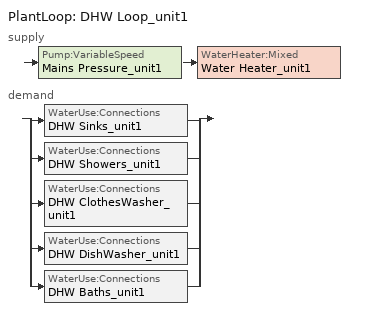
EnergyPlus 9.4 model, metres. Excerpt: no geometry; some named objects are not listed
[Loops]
PlantLoop 'DHW Loop_unit1'
 supply: Pump:VariableSpeed 'Mains Pressure_unit1' > WaterHeater:Mixed 'Water Heater_unit1'
 demand: split
  | WaterUse:Connections 'DHW Sinks_unit1'
  | WaterUse:Connections 'DHW Showers_unit1'
  | WaterUse:Connections 'DHW ClothesWasher_unit1'
  | WaterUse:Connections 'DHW DishWasher_unit1'
  | WaterUse:Connections 'DHW Baths_unit1'
[Shading:Overhang] Height above Window or Door {m}=0; Tilt Angle from Window/Door {deg}=90; Left extension from Window/Door Width {m}=0; Right extension from Window/Door Width {m}=0; Depth {m}=0.0152439
Name | Window or Door
Overhang_sdr_1.unit1 | Window_sdr_1.unit1
Overhang_sdr_2.unit1 | Window_sdr_2.unit1
[HVACTemplate:Thermostat]
thermostat_general: Heating Setpoint Schedule=myStartHeating; Cooling Setpoint Schedule=myStartCooling
[Sizing:Plant]
DHW Loop_unit1: Loop Type=Heating; Design Loop Exit Temperature {C}=48.8889; Loop Design Temperature Difference {deltaC}=5.55556; Sizing Option=NonCoincident; Zone Timesteps in Averaging Window=1
[Pump:VariableSpeed]
Mains Pressure_unit1: Design Maximum Flow Rate {m3/s}=autosize; Design Pump Head {Pa}=1; Design Power Consumption {W}=0; Motor Efficiency=1; Fraction of Motor Inefficiencies to Fluid Stream=0; Coefficient 1 of the Part Load Performance Curve=0; Coefficient 2 of the Part Load Performance Curve=1; Coefficient 3 of the Part Load Performance Curve=0; Coefficient 4 of the Part Load Performance Curve=0; Design Minimum Flow Rate {m3/s}=0; Pump Control Type=Intermittent
[WaterHeater:Mixed]
Water Heater_unit1: Tank Volume {m3}=0.196841; Setpoint Temperature Schedule=dhw_setpt; Deadband Temperature Difference {deltaC}=2; Maximum Temperature Limit {C}=50; Heater Control Type=Cycle; Heater Maximum Capacity {W}=autosize; Heater Minimum Capacity {W}=0; Heater Ignition Minimum Flow Rate {m3/s}=0; Heater Fuel Type=NaturalGas; Heater Thermal Efficiency=0.8; Ambient Temperature Indicator=Zone; Ambient Temperature Zone=living_unit1; Off Cycle Loss Coefficient to Ambient Temperature {W/K}=6.27714; Off Cycle Loss Fraction to Zone=1; On Cycle Loss Coefficient to Ambient Temperature {W/K}=6.27714; On Cycle Loss Fraction to Zone=1; Peak Use Flow Rate {m3/s}=0; Use Side Effectiveness=1; Source Side Effectiveness=1; Use Side Design Flow Rate {m3/s}=autosize; Source Side Design Flow Rate {m3/s}=0; Indirect Water Heating Recovery Time {hr}=1.5
[WaterHeater:Sizing]
Water Heater_unit1: Design Mode=ResidentialHUD-FHAMinimum; Number of Bedrooms=3; Number of Bathrooms=3
[PlantLoop]
DHW Loop_unit1: Fluid Type=Water; Plant Equipment Operation Scheme=DHW Loop Operation_unit1; Maximum Loop Temperature {C}=100; Minimum Loop Temperature {C}=0; Maximum Loop Flow Rate {m3/s}=autosize; Minimum Loop Flow Rate {m3/s}=0; Plant Loop Volume {m3}=autocalculate; Load Distribution Scheme=Optimal
[PlantEquipmentList]
DHW Plant Equipment_unit1: Water Heater_unit1
[PlantEquipmentOperation:HeatingLoad]
DHW Control Scheme_unit1: Load Range 1 Lower Limit {W}=0; Load Range 1 Upper Limit {W}=1000000000000000; Range 1 Equipment List=DHW Plant Equipment_unit1
[PlantEquipmentOperationSchemes]
DHW Loop Operation_unit1: Control Scheme 1=DHW Control Scheme_unit1; Control Scheme 1 Schedule=always_avail
[ExternalInterface:FunctionalMockupUnitImport]
FMU File=Joe_ep_fmu.fmu; FMU Timeout {ms}=0; FMU LoggingOn=1
[ExternalInterface:FunctionalMockupUnitImport:From:Variable] FMU File=Joe_ep_fmu.fmu; FMU Instance=Joe_ep_fmu
Name | Output:Variable Index Key | Output:Variable | FMU Variable
 | Whole Building | Facility Net Purchased Electricity Energy | epSendNetEnergy
 | Environment | Site Outdoor Air Drybulb Temperature | epSendOutdoorAirTemp
 | DaysofWeek | Schedule Value | epSendDayofWeek
 | Whole Building | Facility Total Purchased Electricity Energy | epSendEnergyPurchased
 | Whole Building | Facility Total Surplus Electricity Energy | epSendEnergySurplus
 | Environment | Site Direct Solar Radiation Rate per Area | epSendSolarRadiation
[ExternalInterface:FunctionalMockupUnitImport:To:Schedule] FMU File=Joe_ep_fmu.fmu; FMU Instance=Joe_ep_fmu
Name | FMU Variable | Initial Value
myStartHeating | epGetStartHeating | 20.28
myStartCooling | epGetStartCooling | 21.22
dishwasherSchedule | dishwasherSchedule | 0
[SetpointManager:Scheduled]
DHW Loop Setpoint Manager_unit1: Control Variable=Temperature; Schedule=DHWSupplySetpoint; Setpoint Node or NodeList=DHW Supply Outlet Node_unit1
[WaterUse:Equipment]
Name | Peak Flow Rate {m3/s} | Flow Rate Fraction Schedule | Target Temperature Schedule
Clothes Washer_unit1 | 1.62192e-06 | ClothesWasher | CWWaterTempSchedule
Dishwasher_unit1 | 6.36685e-07 | Dishwasher | DWWaterTempSchedule
Sinks_unit1 | 7.1934e-05 | BA_sink_sch | SSBWaterTempSchedule
Showers_unit1 | 0.000141975 | BA_shower_sch | SSBWaterTempSchedule
Baths_unit1 | 0.00027764 | BA_bath_sch | SSBWaterTempSchedule
[WaterUse:Connections] Drain Water Heat Exchanger Type=None
Name | Water Use Equipment 1
DHW Sinks_unit1 | Sinks_unit1
DHW Showers_unit1 | Showers_unit1
DHW ClothesWasher_unit1 | Clothes Washer_unit1
DHW DishWasher_unit1 | Dishwasher_unit1
DHW Baths_unit1 | Baths_unit1
[Schedule:Day:Hourly]
DishwasherWeekday: 0.115858, 0.0514759, 0.0385692, 0.0257379, 0.0257379, 0.0772138, 0.154503, 0.231792, 0.437922, 0.489398, 0.425016, 0.360633, 0.309082, 0.347726, 0.283344, 0.270437, 0.283344, 0.373464, 0.656883, 0.8372, 0.682621, 0.502305, 0.33482, 0.231792
DishwasherWeekend: 0.124134, 0.0551527, 0.0413241, 0.0275764, 0.0275764, 0.0827291, 0.165539, 0.248349, 0.469202, 0.524355, 0.455374, 0.386393, 0.331159, 0.372564, 0.303583, 0.289754, 0.303583, 0.40014, 0.703804, 0.897, 0.73138, 0.538184, 0.358735, 0.248349
DishwasherVacation; ClothesWasherVacation: 0, 0, 0, 0, 0, 0, 0, 0, 0, 0, 0, 0, 0, 0, 0, 0, 0, 0, 0, 0, 0, 0, 0, 0
ClothesWasherWeekday: 0.0796475, 0.0637009, 0.0318078, 0.0318078, 0.0637009, 0.095594, 0.191188, 0.414354, 0.621574, 0.7332, 0.717253, 0.637521, 0.573735, 0.510034, 0.446247, 0.414354, 0.430301, 0.414354, 0.414354, 0.414354, 0.414354, 0.398408, 0.270921, 0.143434
ClothesWasherWeekend: 0.097441, 0.077932, 0.0389138, 0.0389138, 0.077932, 0.11695, 0.2339, 0.506923, 0.760436, 0.897, 0.877491, 0.779946, 0.701909, 0.623977, 0.545941, 0.506923, 0.526432, 0.506923, 0.506923, 0.506923, 0.506923, 0.487414, 0.331446, 0.175477
[Schedule:Week:Compact]
DishwasherWeek: For: Weekdays, DishwasherWeekday, For: CustomDay1, DishwasherVacation, For: AllOtherDays, DishwasherWeekend
ClothesWasherWeek: For: Weekdays, ClothesWasherWeekday, For: CustomDay1, ClothesWasherVacation, For: AllOtherDays, ClothesWasherWeekend
[Schedule:Year]
Dishwasher: DishwasherWeek, 1, 1, 12, 31
ClothesWasher: ClothesWasherWeek, 1, 1, 12, 31
[Schedule:Compact]
BA_shower_sch: Through: 12/31, For: AllDays, Until: 1:00, 0.00204722, Until: 2:00, 0.000930554, Until: 3:00, 0.000558333, Until: 4:00, 0.000930554, Until: 5:00, 0.00260555, Until: 6:00, 0.00967777, Until: 7:00, 0.0219611, Until: 8:00, 0.021775, Until: 9:00, 0.0176805, Until: 10:00, 0.0137722, Until: 11:00, 0.0111667, Until: 12:00, 0.00874721, Until: 13:00, 0.00632777, Until: 14:00, 0.00539722, Until: 15:00, 0.00483888, Until: 16:00, 0.00465277, Until: 17:00, 0.00558333, Until: 18:00, 0.00725832, Until: 19:00, 0.00781666, Until: 20:00, 0.00781666, Until: 21:00, 0.00781666, Until: 22:00, 0.00763055, Until: 23:00, 0.00539722, Until: 24:00, 0.00390833
BA_bath_sch: Through: 12/31, For: AllDays, Until: 1:00, 0.000190545, Until: 2:00, 9.52723e-05, Until: 3:00, 9.52723e-05, Until: 4:00, 9.52723e-05, Until: 5:00, 0.000190545, Until: 6:00, 0.000452543, Until: 7:00, 0.00109563, Until: 8:00, 0.00138145, Until: 9:00, 0.00157199, Until: 10:00, 0.00138145, Until: 11:00, 0.00109563, Until: 12:00, 0.000833632, Until: 13:00, 0.00073836, Until: 14:00, 0.000547816, Until: 15:00, 0.000547816, Until: 16:00, 0.000547816, Until: 17:00, 0.000928905, Until: 18:00, 0.00109563, Until: 19:00, 0.00183399, Until: 20:00, 0.00238181, Until: 21:00, 0.00238181, Until: 22:00, 0.00183399, Until: 23:00, 0.00157199, Until: 24:00, 0.000928905
BA_sink_sch: Through: 12/31, For: AllDays, Until: 1:00, 0.00458624, Until: 2:00, 0.00229312, Until: 3:00, 0.00163794, Until: 4:00, 0.00163794, Until: 5:00, 0.00229312, Until: 6:00, 0.00589659, Until: 7:00, 0.0137587, Until: 8:00, 0.0203105, Until: 9:00, 0.0216208, Until: 10:00, 0.0203105, Until: 11:00, 0.0176898, Until: 12:00, 0.0163794, Until: 13:00, 0.0160518, Until: 14:00, 0.0147415, Until: 15:00, 0.0140863, Until: 16:00, 0.0134311, Until: 17:00, 0.0157243, Until: 18:00, 0.0212933, Until: 19:00, 0.0245691, Until: 20:00, 0.0226036, Until: 21:00, 0.0186725, Until: 22:00, 0.0157243, Until: 23:00, 0.0131035, Until: 24:00, 0.00884489
dhw_setpt: Through: 12/31, For: AllDays, Until 24:00, 48
always_avail: Through: 12/31, For: AllDays, Until: 24:00, 1
[Schedule:Constant]
Name | Hourly Value
DWWaterTempSchedule; CWWaterTempSchedule; DHWSupplySetpoint | 48.8889
SSBWaterTempSchedule | 40.5556
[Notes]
$Id: eplus.res.template,v 1.15 2019/02/07 17:10:57 d3a061 Exp d3a061 $
$Log: eplus.res.template,v $
Added defaults for duct R-values.  Added a code default (taken from
consolidated.materials.template) and a moisture_regime default (from
the same place).
Added default settings for wwr.  Fixed problem that was using the
'system' parm where it should have used 'hvac_type'; also added
missing setting of hvac_type to 'heatpump' where appropriate.
Fixed bug in how r_crawlwall and r_bsmtwall were being defaulted.
Beefed up screening of tropical_designation as applied to singe-family
homes (was accidentally including singlewide manufactured homes in
the check).
Added the $TEMPLATE_PATH variable to simplify the process() calls.
Fairly extensive cleanup and refactoring to make make the template work with
the "canonical" index variables and other such things, including making
cfm25 a valid input that is coordinated with leakage_ratio.
Changed hard-coded shower_gpm, sink_gpm, and bath_gpm variables to changeable
parameters with defaults.
Fixed big that was setting $humidity_designation and/or $tropical_designation to
undef instead of ''.  Added the $ach25 parameter as a better alternative to the
$leakage_ratio that had been used in the past (the latter, if given, still has
precedence over the former).  Added calls to generate a globals_report.  And af
few cleanups of code.
Added kludges to allow more consistent parm column names for climate zones, moisture
regimes, and humidity/tropical designations.  Put in a check to bomb if the user
specifies any specific LED components to the lighting (needs to be enhanced to properly
accommodate LEDs, but...later).  Fixed default value of $ua.
Added/clarified comments on the $max_supply calcs.
Fixed a bunch of typos that were introduced when the setdef() calls were
inserted in place of ||=.  Also added in 2018 IECC default lighting fractions
that had been inadvertently omitted before.
Replaced all uses of ||= with setdef() or val_or().  Added in re-wired (haha)
lighting procedure.  A few other fix-ups, comments, indents, etc., that were
left out when the original 8.6 template was created.  (Sigh.)
Updated DHW energy factors for new Federal standards that are current as
Reworked DHW savings for 2015 and 2018 IECCs.
Revision 1.3  2017/04/27 21:41:17  mend509
Added the additional lighting load for the unconditioned floor area of the semi-conditioned prototype
Dropped all the Windows line ending characters (ugh--it marks every line
as updated in the diffs), and changed to the "English" version of $WARNING
to eliminate the Perl warnings about the deprecated control-W version of
that variable.
Revision 1.1  2017/04/12 22:43:34  mend509
Initial revision
Revision 1.6  2015/06/27 00:14:44  mend509
Revised insulation quality calculation
Revision 1.5  2015/05/21 16:51:15  mend509
Archive after determination analysis
Revision 1.4  2014/06/27 16:27:02  mend509
Check in before DHW changes
Revision 1.2  2014/05/19 23:06:43  mend509
Two main revisions:
1: Re-wired ground temperature sections to read from previously generated gtp files if available
2: Copied over 2012 IECC into 2015 IECC variables where applicable
Revision 1.1  2014/05/16 23:22:50  mend509
Initial revision
Revision 1.2  2013/03/29 17:30:21  mend509
Archived after generating first set of masonry input files
Revision 1.1  2013/03/24 05:30:59  mend509
Initial revision
The Residential Prototype Building Models were developed by Pacific Northwest National Laboratory (PNNL),
under contract with the U.S. Department of Energy (DOE).
The purpose of developing these building prototype models is to measure energy saving impacts from
various residential energy codes. Detailed model development descriptions are documented in
PNNL report titled "Cost-Effectiveness Analysis of the 2009 and 2012 IECC Residential Provisions
- Technical Support Document".
GPARM parameters as run:
ID = SF+CZ5BWH+USA_ID_Boise.Air.Terminal.726810+gasfurnace+slab+IECC_2018
weatherfile = USA_ID_Boise.Air.Terminal.726810_TMY3.epw
climate_zone = Climate Zone 5
